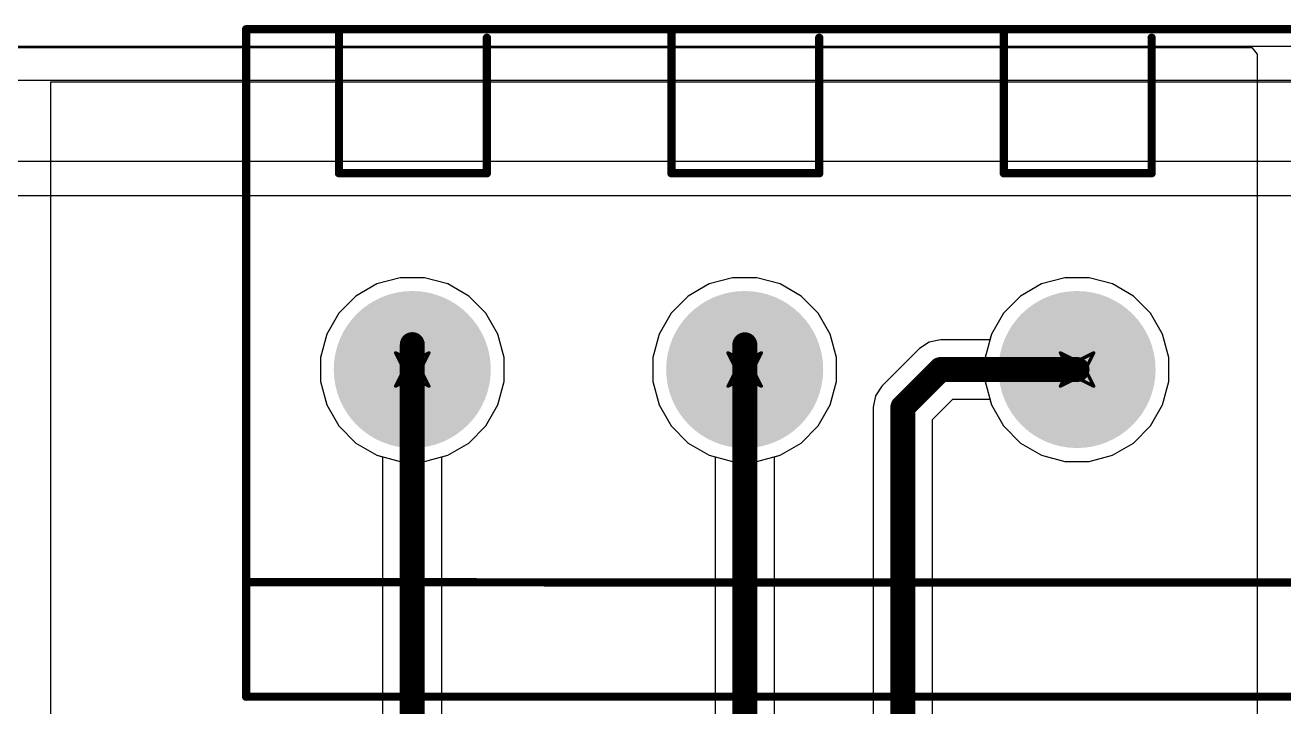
# Model space of a CAD drawing. Header units: inches. Extents: x -3 to 5259, y -3 to 5282.
# Drawn here: x 47.72 to 66.95, y 96.47 to 106.89 of the extents above; entities that cross this region are included whole.
import ezdxf

# ---------------------------------------------------------------- set-up
doc = ezdxf.new("R2010")
doc.units = ezdxf.units.IN
for name, color, linetype in [('Bottom Layer', 5, 'Continuous'), ('Bottom Solder', 6, 'Continuous'), ('Drill Drawing', 1, 'Continuous'), ('Layer 1', 16, 'Continuous'), ('Layer 2', 76, 'Continuous'), ('Multi-Layer', 9, 'Continuous'), ('Pad Holes', 156, 'Continuous'), ('Top Layer', 1, 'Continuous'), ('Top Overlay', 2, 'Continuous'), ('Top Solder', 216, 'Continuous')]:
    doc.layers.add(name, color=color, linetype=linetype)

# ---------------------------------------------------------------- blocks, each defined once
blk = doc.blocks.new('DB128V_5_08_5P_GN_S_182')
at = {"layer": 'Bottom Layer'}
h = blk.add_hatch(color=5, dxfattribs=at)
edge = h.paths.add_edge_path()
edge.add_arc((0, 0), 1.15, 0, 360)
h = blk.add_hatch(color=5, dxfattribs=at)
edge = h.paths.add_edge_path()
edge.add_arc((5.08, 0), 1.15, 0, 360)
h = blk.add_hatch(color=5, dxfattribs=at)
edge = h.paths.add_edge_path()
edge.add_arc((10.16, 0), 1.15, 0, 360)
at = {"layer": 'Bottom Solder'}
h = blk.add_hatch(color=6, dxfattribs=at)
edge = h.paths.add_edge_path()
edge.add_arc((0, 0), 1.2, 0, 360)
h = blk.add_hatch(color=6, dxfattribs=at)
edge = h.paths.add_edge_path()
edge.add_arc((5.08, 0), 1.2, 0, 360)
h = blk.add_hatch(color=6, dxfattribs=at)
edge = h.paths.add_edge_path()
edge.add_arc((10.16, 0), 1.2, 0, 360)
at = {"layer": 'Layer 1'}
h = blk.add_hatch(color=16, dxfattribs=at)
edge = h.paths.add_edge_path()
edge.add_arc((0, 0), 1.15, 0, 360)
h = blk.add_hatch(color=16, dxfattribs=at)
edge = h.paths.add_edge_path()
edge.add_arc((5.08, 0), 1.15, 0, 360)
h = blk.add_hatch(color=16, dxfattribs=at)
edge = h.paths.add_edge_path()
edge.add_arc((10.16, 0), 1.15, 0, 360)
at = {"layer": 'Layer 2'}
h = blk.add_hatch(color=76, dxfattribs=at)
edge = h.paths.add_edge_path()
edge.add_arc((0, 0), 1.15, 0, 360)
h = blk.add_hatch(color=76, dxfattribs=at)
edge = h.paths.add_edge_path()
edge.add_arc((5.08, 0), 1.15, 0, 360)
h = blk.add_hatch(color=76, dxfattribs=at)
edge = h.paths.add_edge_path()
edge.add_arc((10.16, 0), 1.15, 0, 360)
at = {"layer": 'Multi-Layer'}
h = blk.add_hatch(color=9, dxfattribs=at)
edge = h.paths.add_edge_path()
edge.add_arc((0, 0), 1.15, 0, 360)
h = blk.add_hatch(color=9, dxfattribs=at)
edge = h.paths.add_edge_path()
edge.add_arc((5.08, 0), 1.15, 0, 360)
h = blk.add_hatch(color=9, dxfattribs=at)
edge = h.paths.add_edge_path()
edge.add_arc((10.16, 0), 1.15, 0, 360)
at = {"layer": 'Pad Holes'}
h = blk.add_hatch(color=7, dxfattribs=at)
edge = h.paths.add_edge_path()
edge.add_arc((0, 0), 0.75, 0, 360)
h = blk.add_hatch(color=7, dxfattribs=at)
edge = h.paths.add_edge_path()
edge.add_arc((5.08, 0), 0.75, 0, 360)
h = blk.add_hatch(color=7, dxfattribs=at)
edge = h.paths.add_edge_path()
edge.add_arc((10.16, 0), 0.75, 0, 360)
at = {"layer": 'Top Layer'}
h = blk.add_hatch(color=1, dxfattribs=at)
edge = h.paths.add_edge_path()
edge.add_arc((0, 0), 1.15, 0, 360)
h = blk.add_hatch(color=1, dxfattribs=at)
edge = h.paths.add_edge_path()
edge.add_arc((5.08, 0), 1.15, 0, 360)
h = blk.add_hatch(color=1, dxfattribs=at)
edge = h.paths.add_edge_path()
edge.add_arc((10.16, 0), 1.15, 0, 360)
at = {"layer": 'Top Solder'}
h = blk.add_hatch(color=216, dxfattribs=at)
edge = h.paths.add_edge_path()
edge.add_arc((0, 0), 1.2, 0, 360)
h = blk.add_hatch(color=216, dxfattribs=at)
edge = h.paths.add_edge_path()
edge.add_arc((5.08, 0), 1.2, 0, 360)
h = blk.add_hatch(color=216, dxfattribs=at)
edge = h.paths.add_edge_path()
edge.add_arc((10.16, 0), 1.2, 0, 360)
at = {"layer": 'Top Overlay'}
for points in [[(12.7, 5, 0.127, 0.127, 0), (-12.7, 5, 0.127, 0.127, 0)], [(12.7, 5, 0.127, 0.127, 0), (12.7, -5.2, 0.127, 0.127, 0)], [(12.69, 3.251, 0.127, 0.127, 0), (-12.71, 3.26, 0.127, 0.127, 0)], [(1.12, -3, 0.127, 0.127, 0), (-1.14, -3, 0.127, 0.127, 0)], [(-1.14, -3, 0.127, 0.127, 0), (-1.14, -5.07, 0.127, 0.127, 0)], [(1.12, -3, 0.127, 0.127, 0), (1.12, -5.2, 0.127, 0.127, 0)], [(6.2, -3, 0.127, 0.127, 0), (3.94, -3, 0.127, 0.127, 0)], [(3.94, -5.07, 0.127, 0.127, 0), (3.94, -3, 0.127, 0.127, 0)], [(6.2, -5.2, 0.127, 0.127, 0), (6.2, -3, 0.127, 0.127, 0)], [(11.28, -3, 0.127, 0.127, 0), (9.02, -3, 0.127, 0.127, 0)], [(9.02, -3, 0.127, 0.127, 0), (9.02, -5.07, 0.127, 0.127, 0)], [(11.28, -3, 0.127, 0.127, 0), (11.28, -5.2, 0.127, 0.127, 0)], [(12.7, -5.2, 0.127, 0.127, 0), (-12.7, -5.2, 0.127, 0.127, 0)]]:
    blk.add_lwpolyline(points, format="xyseb", dxfattribs=at)
for points in [[(12.668, 5, 0.0635, 0.0635, 1), (12.732, 5, 0.0635, 0.0635, 1)], [(12.668, 5, 0.0635, 0.0635, 1), (12.732, 5, 0.0635, 0.0635, 1)], [(12.658, 3.251, 0.0635, 0.0635, 1), (12.722, 3.251, 0.0635, 0.0635, 1)], [(-1.172, -3, 0.0635, 0.0635, 1), (-1.108, -3, 0.0635, 0.0635, 1)], [(-1.172, -3, 0.0635, 0.0635, 1), (-1.108, -3, 0.0635, 0.0635, 1)], [(1.088, -3, 0.0635, 0.0635, 1), (1.152, -3, 0.0635, 0.0635, 1)], [(1.088, -3, 0.0635, 0.0635, 1), (1.152, -3, 0.0635, 0.0635, 1)], [(3.908, -3, 0.0635, 0.0635, 1), (3.972, -3, 0.0635, 0.0635, 1)], [(3.908, -3, 0.0635, 0.0635, 1), (3.972, -3, 0.0635, 0.0635, 1)], [(6.168, -3, 0.0635, 0.0635, 1), (6.232, -3, 0.0635, 0.0635, 1)], [(6.168, -3, 0.0635, 0.0635, 1), (6.232, -3, 0.0635, 0.0635, 1)], [(8.988, -3, 0.0635, 0.0635, 1), (9.052, -3, 0.0635, 0.0635, 1)], [(8.988, -3, 0.0635, 0.0635, 1), (9.052, -3, 0.0635, 0.0635, 1)], [(11.248, -3, 0.0635, 0.0635, 1), (11.312, -3, 0.0635, 0.0635, 1)], [(11.248, -3, 0.0635, 0.0635, 1), (11.312, -3, 0.0635, 0.0635, 1)], [(-1.172, -5.07, 0.0635, 0.0635, 1), (-1.108, -5.07, 0.0635, 0.0635, 1)], [(1.088, -5.2, 0.0635, 0.0635, 1), (1.152, -5.2, 0.0635, 0.0635, 1)], [(3.908, -5.07, 0.0635, 0.0635, 1), (3.972, -5.07, 0.0635, 0.0635, 1)], [(6.168, -5.2, 0.0635, 0.0635, 1), (6.232, -5.2, 0.0635, 0.0635, 1)], [(8.988, -5.07, 0.0635, 0.0635, 1), (9.052, -5.07, 0.0635, 0.0635, 1)], [(11.248, -5.2, 0.0635, 0.0635, 1), (11.312, -5.2, 0.0635, 0.0635, 1)], [(12.668, -5.2, 0.0635, 0.0635, 1), (12.732, -5.2, 0.0635, 0.0635, 1)], [(12.668, -5.2, 0.0635, 0.0635, 1), (12.732, -5.2, 0.0635, 0.0635, 1)]]:
    blk.add_lwpolyline(points, format="xyseb", close=True, dxfattribs=at)

msp = doc.modelspace()

# ---------------------------------------------------------------- linework, layer by layer
at = {"layer": 'Bottom Layer'}
for p, q in [((5.363, 106.045), (139.161, 106.045)), ((48.108, 79.324), (48.108, 106.02)), ((48.108, 106.02), (139.144, 106.02)), ((53.092, 102.93), (52.772, 102.745)), ((53.092, 102.93), (52.772, 102.745)), ((53.449, 103.026), (53.092, 102.93)), ((53.449, 103.026), (53.092, 102.93)), ((53.819, 103.026), (53.449, 103.026)), ((53.819, 103.026), (53.449, 103.026)), ((54.176, 102.93), (53.819, 103.026)), ((54.176, 102.93), (53.819, 103.026)), ((54.496, 102.745), (54.176, 102.93)), ((54.496, 102.745), (54.176, 102.93)), ((58.172, 102.93), (57.852, 102.745)), ((58.172, 102.93), (57.852, 102.745)), ((58.529, 103.026), (58.172, 102.93)), ((58.529, 103.026), (58.172, 102.93)), ((58.899, 103.026), (58.529, 103.026)), ((58.899, 103.026), (58.529, 103.026)), ((59.256, 102.93), (58.899, 103.026)), ((59.256, 102.93), (58.899, 103.026)), ((59.576, 102.745), (59.256, 102.93)), ((59.576, 102.745), (59.256, 102.93)), ((63.252, 102.93), (62.932, 102.745)), ((63.252, 102.93), (62.932, 102.745)), ((63.609, 103.026), (63.252, 102.93)), ((63.609, 103.026), (63.252, 102.93)), ((63.979, 103.026), (63.609, 103.026)), ((63.979, 103.026), (63.609, 103.026)), ((64.336, 102.93), (63.979, 103.026)), ((64.336, 102.93), (63.979, 103.026)), ((64.656, 102.745), (64.336, 102.93)), ((64.656, 102.745), (64.336, 102.93)), ((52.772, 102.745), (52.51, 102.484)), ((52.772, 102.745), (52.51, 102.484)), ((54.757, 102.484), (54.496, 102.745)), ((54.757, 102.484), (54.496, 102.745)), ((57.852, 102.745), (57.59, 102.484)), ((57.852, 102.745), (57.59, 102.484)), ((59.837, 102.484), (59.576, 102.745)), ((59.837, 102.484), (59.576, 102.745)), ((62.932, 102.745), (62.67, 102.484)), ((62.932, 102.745), (62.67, 102.484)), ((64.917, 102.484), (64.656, 102.745)), ((64.917, 102.484), (64.656, 102.745)), ((52.51, 102.484), (52.326, 102.163)), ((52.51, 102.484), (52.326, 102.163)), ((54.942, 102.163), (54.757, 102.484)), ((54.942, 102.163), (54.757, 102.484)), ((57.59, 102.484), (57.406, 102.163)), ((57.59, 102.484), (57.406, 102.163)), ((60.022, 102.163), (59.837, 102.484)), ((60.022, 102.163), (59.837, 102.484)), ((62.67, 102.484), (62.486, 102.163)), ((62.67, 102.484), (62.486, 102.163)), ((65.102, 102.163), (64.917, 102.484)), ((65.102, 102.163), (64.917, 102.484)), ((52.326, 102.163), (52.23, 101.806)), ((52.326, 102.163), (52.23, 101.806)), ((55.038, 101.806), (54.942, 102.163)), ((55.038, 101.806), (54.942, 102.163)), ((57.406, 102.163), (57.31, 101.806)), ((57.406, 102.163), (57.31, 101.806)), ((60.118, 101.806), (60.022, 102.163)), ((60.118, 101.806), (60.022, 102.163)), ((62.486, 102.163), (62.39, 101.806)), ((62.486, 102.163), (62.39, 101.806)), ((65.198, 101.806), (65.102, 102.163)), ((65.198, 101.806), (65.102, 102.163)), ((52.23, 101.806), (52.23, 101.437)), ((52.23, 101.806), (52.23, 101.437)), ((55.038, 101.437), (55.038, 101.806)), ((55.038, 101.437), (55.038, 101.806)), ((57.31, 101.806), (57.31, 101.437)), ((57.31, 101.806), (57.31, 101.437)), ((60.118, 101.437), (60.118, 101.806)), ((60.118, 101.437), (60.118, 101.806)), ((62.39, 101.806), (62.39, 101.437)), ((62.39, 101.806), (62.39, 101.437)), ((65.198, 101.437), (65.198, 101.806)), ((65.198, 101.437), (65.198, 101.806)), ((52.23, 101.437), (52.326, 101.08)), ((52.23, 101.437), (52.326, 101.08)), ((54.942, 101.08), (55.038, 101.437)), ((54.942, 101.08), (55.038, 101.437)), ((57.31, 101.437), (57.406, 101.08)), ((57.31, 101.437), (57.406, 101.08)), ((60.022, 101.08), (60.118, 101.437)), ((60.022, 101.08), (60.118, 101.437)), ((62.39, 101.437), (62.486, 101.08)), ((62.39, 101.437), (62.486, 101.08)), ((65.102, 101.08), (65.198, 101.437)), ((65.102, 101.08), (65.198, 101.437)), ((52.326, 101.08), (52.51, 100.759)), ((52.326, 101.08), (52.51, 100.759)), ((54.757, 100.759), (54.942, 101.08)), ((54.757, 100.759), (54.942, 101.08)), ((57.406, 101.08), (57.59, 100.759)), ((57.406, 101.08), (57.59, 100.759)), ((59.837, 100.759), (60.022, 101.08)), ((59.837, 100.759), (60.022, 101.08)), ((62.486, 101.08), (62.67, 100.759)), ((62.486, 101.08), (62.67, 100.759)), ((64.917, 100.759), (65.102, 101.08)), ((64.917, 100.759), (65.102, 101.08)), ((52.51, 100.759), (52.772, 100.498)), ((52.51, 100.759), (52.772, 100.498)), ((54.496, 100.498), (54.757, 100.759)), ((54.496, 100.498), (54.757, 100.759)), ((57.59, 100.759), (57.852, 100.498)), ((57.59, 100.759), (57.852, 100.498)), ((59.576, 100.498), (59.837, 100.759)), ((59.576, 100.498), (59.837, 100.759)), ((62.67, 100.759), (62.932, 100.498)), ((62.67, 100.759), (62.932, 100.498)), ((64.656, 100.498), (64.917, 100.759)), ((64.656, 100.498), (64.917, 100.759)), ((52.772, 100.498), (53.092, 100.313)), ((52.772, 100.498), (53.092, 100.313)), ((54.176, 100.313), (54.496, 100.498)), ((54.176, 100.313), (54.496, 100.498)), ((57.852, 100.498), (58.172, 100.313)), ((57.852, 100.498), (58.172, 100.313)), ((59.256, 100.313), (59.576, 100.498)), ((59.256, 100.313), (59.576, 100.498)), ((62.932, 100.498), (63.252, 100.313)), ((62.932, 100.498), (63.252, 100.313)), ((64.336, 100.313), (64.656, 100.498)), ((64.336, 100.313), (64.656, 100.498)), ((53.092, 100.313), (53.449, 100.218)), ((53.092, 100.313), (53.449, 100.218)), ((53.819, 100.218), (54.176, 100.313)), ((53.819, 100.218), (54.176, 100.313)), ((58.172, 100.313), (58.529, 100.218)), ((58.172, 100.313), (58.529, 100.218)), ((58.899, 100.218), (59.256, 100.313)), ((58.899, 100.218), (59.256, 100.313)), ((63.252, 100.313), (63.609, 100.218)), ((63.252, 100.313), (63.609, 100.218)), ((63.979, 100.218), (64.336, 100.313)), ((63.979, 100.218), (64.336, 100.313)), ((53.449, 100.218), (53.819, 100.218)), ((53.449, 100.218), (53.819, 100.218)), ((58.529, 100.218), (58.899, 100.218)), ((58.529, 100.218), (58.899, 100.218)), ((63.609, 100.218), (63.979, 100.218)), ((63.609, 100.218), (63.979, 100.218))]:
    msp.add_line(p, q, dxfattribs=at)
at = {"layer": 'Drill Drawing'}
for points in [[(53.38, 101.876, 0.0508, 0.0508, 0), (53.634, 101.749, 0.0508, 0.0508, 0)], [(53.38, 101.876, 0.0508, 0.0508, 0), (53.507, 101.622, 0.0508, 0.0508, 0)], [(53.634, 101.749, 0.0508, 0.0508, 0), (53.888, 101.876, 0.0508, 0.0508, 0)], [(53.761, 101.622, 0.0508, 0.0508, 0), (53.888, 101.876, 0.0508, 0.0508, 0)], [(58.46, 101.876, 0.0508, 0.0508, 0), (58.714, 101.749, 0.0508, 0.0508, 0)], [(58.46, 101.876, 0.0508, 0.0508, 0), (58.587, 101.622, 0.0508, 0.0508, 0)], [(58.714, 101.749, 0.0508, 0.0508, 0), (58.968, 101.876, 0.0508, 0.0508, 0)], [(58.841, 101.622, 0.0508, 0.0508, 0), (58.968, 101.876, 0.0508, 0.0508, 0)], [(63.54, 101.876, 0.0508, 0.0508, 0), (63.794, 101.749, 0.0508, 0.0508, 0)], [(63.54, 101.876, 0.0508, 0.0508, 0), (63.667, 101.622, 0.0508, 0.0508, 0)], [(63.794, 101.749, 0.0508, 0.0508, 0), (64.048, 101.876, 0.0508, 0.0508, 0)], [(63.921, 101.622, 0.0508, 0.0508, 0), (64.048, 101.876, 0.0508, 0.0508, 0)], [(53.38, 101.368, 0.0508, 0.0508, 0), (53.507, 101.622, 0.0508, 0.0508, 0)], [(53.761, 101.622, 0.0508, 0.0508, 0), (53.888, 101.368, 0.0508, 0.0508, 0)], [(58.46, 101.368, 0.0508, 0.0508, 0), (58.587, 101.622, 0.0508, 0.0508, 0)], [(58.841, 101.622, 0.0508, 0.0508, 0), (58.968, 101.368, 0.0508, 0.0508, 0)], [(63.54, 101.368, 0.0508, 0.0508, 0), (63.667, 101.622, 0.0508, 0.0508, 0)], [(63.921, 101.622, 0.0508, 0.0508, 0), (64.048, 101.368, 0.0508, 0.0508, 0)], [(53.38, 101.368, 0.0508, 0.0508, 0), (53.634, 101.495, 0.0508, 0.0508, 0)], [(53.634, 101.495, 0.0508, 0.0508, 0), (53.888, 101.368, 0.0508, 0.0508, 0)], [(58.46, 101.368, 0.0508, 0.0508, 0), (58.714, 101.495, 0.0508, 0.0508, 0)], [(58.714, 101.495, 0.0508, 0.0508, 0), (58.968, 101.368, 0.0508, 0.0508, 0)], [(63.54, 101.368, 0.0508, 0.0508, 0), (63.794, 101.495, 0.0508, 0.0508, 0)], [(63.794, 101.495, 0.0508, 0.0508, 0), (64.048, 101.368, 0.0508, 0.0508, 0)]]:
    msp.add_lwpolyline(points, format="xyseb", dxfattribs=at)
for points in [[(53.367, 101.876, 0.0254, 0.0254, 1), (53.393, 101.876, 0.0254, 0.0254, 1)], [(53.367, 101.876, 0.0254, 0.0254, 1), (53.393, 101.876, 0.0254, 0.0254, 1)], [(53.621, 101.749, 0.0254, 0.0254, 1), (53.647, 101.749, 0.0254, 0.0254, 1)], [(53.621, 101.749, 0.0254, 0.0254, 1), (53.647, 101.749, 0.0254, 0.0254, 1)], [(53.875, 101.876, 0.0254, 0.0254, 1), (53.901, 101.876, 0.0254, 0.0254, 1)], [(53.875, 101.876, 0.0254, 0.0254, 1), (53.901, 101.876, 0.0254, 0.0254, 1)], [(58.447, 101.876, 0.0254, 0.0254, 1), (58.473, 101.876, 0.0254, 0.0254, 1)], [(58.447, 101.876, 0.0254, 0.0254, 1), (58.473, 101.876, 0.0254, 0.0254, 1)], [(58.701, 101.749, 0.0254, 0.0254, 1), (58.727, 101.749, 0.0254, 0.0254, 1)], [(58.701, 101.749, 0.0254, 0.0254, 1), (58.727, 101.749, 0.0254, 0.0254, 1)], [(58.955, 101.876, 0.0254, 0.0254, 1), (58.981, 101.876, 0.0254, 0.0254, 1)], [(58.955, 101.876, 0.0254, 0.0254, 1), (58.981, 101.876, 0.0254, 0.0254, 1)], [(63.527, 101.876, 0.0254, 0.0254, 1), (63.553, 101.876, 0.0254, 0.0254, 1)], [(63.527, 101.876, 0.0254, 0.0254, 1), (63.553, 101.876, 0.0254, 0.0254, 1)], [(63.781, 101.749, 0.0254, 0.0254, 1), (63.807, 101.749, 0.0254, 0.0254, 1)], [(63.781, 101.749, 0.0254, 0.0254, 1), (63.807, 101.749, 0.0254, 0.0254, 1)], [(64.035, 101.876, 0.0254, 0.0254, 1), (64.061, 101.876, 0.0254, 0.0254, 1)], [(64.035, 101.876, 0.0254, 0.0254, 1), (64.061, 101.876, 0.0254, 0.0254, 1)], [(53.494, 101.622, 0.0254, 0.0254, 1), (53.52, 101.622, 0.0254, 0.0254, 1)], [(53.494, 101.622, 0.0254, 0.0254, 1), (53.52, 101.622, 0.0254, 0.0254, 1)], [(53.748, 101.622, 0.0254, 0.0254, 1), (53.774, 101.622, 0.0254, 0.0254, 1)], [(53.748, 101.622, 0.0254, 0.0254, 1), (53.774, 101.622, 0.0254, 0.0254, 1)], [(58.574, 101.622, 0.0254, 0.0254, 1), (58.6, 101.622, 0.0254, 0.0254, 1)], [(58.574, 101.622, 0.0254, 0.0254, 1), (58.6, 101.622, 0.0254, 0.0254, 1)], [(58.828, 101.622, 0.0254, 0.0254, 1), (58.854, 101.622, 0.0254, 0.0254, 1)], [(58.828, 101.622, 0.0254, 0.0254, 1), (58.854, 101.622, 0.0254, 0.0254, 1)], [(63.654, 101.622, 0.0254, 0.0254, 1), (63.68, 101.622, 0.0254, 0.0254, 1)], [(63.654, 101.622, 0.0254, 0.0254, 1), (63.68, 101.622, 0.0254, 0.0254, 1)], [(63.908, 101.622, 0.0254, 0.0254, 1), (63.934, 101.622, 0.0254, 0.0254, 1)], [(63.908, 101.622, 0.0254, 0.0254, 1), (63.934, 101.622, 0.0254, 0.0254, 1)], [(53.367, 101.368, 0.0254, 0.0254, 1), (53.393, 101.368, 0.0254, 0.0254, 1)], [(53.367, 101.368, 0.0254, 0.0254, 1), (53.393, 101.368, 0.0254, 0.0254, 1)], [(53.621, 101.495, 0.0254, 0.0254, 1), (53.647, 101.495, 0.0254, 0.0254, 1)], [(53.621, 101.495, 0.0254, 0.0254, 1), (53.647, 101.495, 0.0254, 0.0254, 1)], [(53.875, 101.368, 0.0254, 0.0254, 1), (53.901, 101.368, 0.0254, 0.0254, 1)], [(53.875, 101.368, 0.0254, 0.0254, 1), (53.901, 101.368, 0.0254, 0.0254, 1)], [(58.447, 101.368, 0.0254, 0.0254, 1), (58.473, 101.368, 0.0254, 0.0254, 1)], [(58.447, 101.368, 0.0254, 0.0254, 1), (58.473, 101.368, 0.0254, 0.0254, 1)], [(58.701, 101.495, 0.0254, 0.0254, 1), (58.727, 101.495, 0.0254, 0.0254, 1)], [(58.701, 101.495, 0.0254, 0.0254, 1), (58.727, 101.495, 0.0254, 0.0254, 1)], [(58.955, 101.368, 0.0254, 0.0254, 1), (58.981, 101.368, 0.0254, 0.0254, 1)], [(58.955, 101.368, 0.0254, 0.0254, 1), (58.981, 101.368, 0.0254, 0.0254, 1)], [(63.527, 101.368, 0.0254, 0.0254, 1), (63.553, 101.368, 0.0254, 0.0254, 1)], [(63.527, 101.368, 0.0254, 0.0254, 1), (63.553, 101.368, 0.0254, 0.0254, 1)], [(63.781, 101.495, 0.0254, 0.0254, 1), (63.807, 101.495, 0.0254, 0.0254, 1)], [(63.781, 101.495, 0.0254, 0.0254, 1), (63.807, 101.495, 0.0254, 0.0254, 1)], [(64.035, 101.368, 0.0254, 0.0254, 1), (64.061, 101.368, 0.0254, 0.0254, 1)], [(64.035, 101.368, 0.0254, 0.0254, 1), (64.061, 101.368, 0.0254, 0.0254, 1)]]:
    msp.add_lwpolyline(points, format="xyseb", close=True, dxfattribs=at)
at = {"layer": 'Layer 1'}
for p, q in [((72.257, 104.799), (6.511, 104.799)), ((7.029, 104.281), (72.257, 104.281)), ((53.092, 102.93), (52.772, 102.745)), ((53.449, 103.026), (53.092, 102.93)), ((53.819, 103.026), (53.449, 103.026)), ((54.176, 102.93), (53.819, 103.026)), ((54.496, 102.745), (54.176, 102.93)), ((58.172, 102.93), (57.852, 102.745)), ((58.529, 103.026), (58.172, 102.93)), ((58.899, 103.026), (58.529, 103.026)), ((59.256, 102.93), (58.899, 103.026)), ((59.576, 102.745), (59.256, 102.93)), ((63.252, 102.93), (62.932, 102.745)), ((63.609, 103.026), (63.252, 102.93)), ((63.979, 103.026), (63.609, 103.026)), ((64.336, 102.93), (63.979, 103.026)), ((64.656, 102.745), (64.336, 102.93)), ((52.772, 102.745), (52.51, 102.484)), ((54.757, 102.484), (54.496, 102.745)), ((57.852, 102.745), (57.59, 102.484)), ((59.837, 102.484), (59.576, 102.745)), ((62.932, 102.745), (62.67, 102.484)), ((64.917, 102.484), (64.656, 102.745)), ((52.51, 102.484), (52.326, 102.163)), ((54.942, 102.163), (54.757, 102.484)), ((57.59, 102.484), (57.406, 102.163)), ((60.022, 102.163), (59.837, 102.484)), ((62.67, 102.484), (62.486, 102.163)), ((65.102, 102.163), (64.917, 102.484)), ((52.326, 102.163), (52.23, 101.806)), ((55.038, 101.806), (54.942, 102.163)), ((57.406, 102.163), (57.31, 101.806)), ((60.118, 101.806), (60.022, 102.163)), ((62.486, 102.163), (62.39, 101.806)), ((65.198, 101.806), (65.102, 102.163)), ((52.23, 101.806), (52.23, 101.437)), ((55.038, 101.437), (55.038, 101.806)), ((57.31, 101.806), (57.31, 101.437)), ((60.118, 101.437), (60.118, 101.806)), ((62.39, 101.806), (62.39, 101.437)), ((65.198, 101.437), (65.198, 101.806)), ((52.23, 101.437), (52.326, 101.08)), ((54.942, 101.08), (55.038, 101.437)), ((57.31, 101.437), (57.406, 101.08)), ((60.022, 101.08), (60.118, 101.437)), ((62.39, 101.437), (62.486, 101.08)), ((65.102, 101.08), (65.198, 101.437)), ((52.326, 101.08), (52.51, 100.759)), ((54.757, 100.759), (54.942, 101.08)), ((57.406, 101.08), (57.59, 100.759)), ((59.837, 100.759), (60.022, 101.08)), ((62.486, 101.08), (62.67, 100.759)), ((64.917, 100.759), (65.102, 101.08)), ((52.51, 100.759), (52.772, 100.498)), ((54.496, 100.498), (54.757, 100.759)), ((57.59, 100.759), (57.852, 100.498)), ((59.576, 100.498), (59.837, 100.759)), ((62.67, 100.759), (62.932, 100.498)), ((64.656, 100.498), (64.917, 100.759)), ((52.772, 100.498), (53.092, 100.313)), ((54.176, 100.313), (54.496, 100.498)), ((57.852, 100.498), (58.172, 100.313)), ((59.256, 100.313), (59.576, 100.498)), ((62.932, 100.498), (63.252, 100.313)), ((64.336, 100.313), (64.656, 100.498)), ((53.092, 100.313), (53.449, 100.218)), ((53.819, 100.218), (54.176, 100.313)), ((58.172, 100.313), (58.529, 100.218)), ((58.899, 100.218), (59.256, 100.313)), ((63.252, 100.313), (63.609, 100.218)), ((63.979, 100.218), (64.336, 100.313)), ((53.449, 100.218), (53.819, 100.218)), ((58.529, 100.218), (58.899, 100.218)), ((63.609, 100.218), (63.979, 100.218))]:
    msp.add_line(p, q, dxfattribs=at)
at = {"layer": 'Layer 2'}
for p, q in [((-2.158, 106.564), (118.244, 106.564)), ((53.092, 102.93), (52.772, 102.745)), ((53.449, 103.026), (53.092, 102.93)), ((53.819, 103.026), (53.449, 103.026)), ((54.176, 102.93), (53.819, 103.026)), ((54.496, 102.745), (54.176, 102.93)), ((58.172, 102.93), (57.852, 102.745)), ((58.529, 103.026), (58.172, 102.93)), ((58.899, 103.026), (58.529, 103.026)), ((59.256, 102.93), (58.899, 103.026)), ((59.576, 102.745), (59.256, 102.93)), ((63.252, 102.93), (62.932, 102.745)), ((63.609, 103.026), (63.252, 102.93)), ((63.979, 103.026), (63.609, 103.026)), ((64.336, 102.93), (63.979, 103.026)), ((64.656, 102.745), (64.336, 102.93)), ((52.772, 102.745), (52.51, 102.484)), ((54.757, 102.484), (54.496, 102.745)), ((57.852, 102.745), (57.59, 102.484)), ((59.837, 102.484), (59.576, 102.745)), ((62.932, 102.745), (62.67, 102.484)), ((64.917, 102.484), (64.656, 102.745)), ((52.51, 102.484), (52.326, 102.163)), ((54.942, 102.163), (54.757, 102.484)), ((57.59, 102.484), (57.406, 102.163)), ((60.022, 102.163), (59.837, 102.484)), ((62.67, 102.484), (62.486, 102.163)), ((65.102, 102.163), (64.917, 102.484)), ((52.326, 102.163), (52.23, 101.806)), ((55.038, 101.806), (54.942, 102.163)), ((57.406, 102.163), (57.31, 101.806)), ((60.118, 101.806), (60.022, 102.163)), ((62.486, 102.163), (62.39, 101.806)), ((65.198, 101.806), (65.102, 102.163)), ((52.23, 101.806), (52.23, 101.437)), ((55.038, 101.437), (55.038, 101.806)), ((57.31, 101.806), (57.31, 101.437)), ((60.118, 101.437), (60.118, 101.806)), ((62.39, 101.806), (62.39, 101.437)), ((65.198, 101.437), (65.198, 101.806)), ((52.23, 101.437), (52.326, 101.08)), ((54.942, 101.08), (55.038, 101.437)), ((57.31, 101.437), (57.406, 101.08)), ((60.022, 101.08), (60.118, 101.437)), ((62.39, 101.437), (62.486, 101.08)), ((65.102, 101.08), (65.198, 101.437)), ((52.326, 101.08), (52.51, 100.759)), ((54.757, 100.759), (54.942, 101.08)), ((57.406, 101.08), (57.59, 100.759)), ((59.837, 100.759), (60.022, 101.08)), ((62.486, 101.08), (62.67, 100.759)), ((64.917, 100.759), (65.102, 101.08)), ((52.51, 100.759), (52.772, 100.498)), ((54.496, 100.498), (54.757, 100.759)), ((57.59, 100.759), (57.852, 100.498)), ((59.576, 100.498), (59.837, 100.759)), ((62.67, 100.759), (62.932, 100.498)), ((64.656, 100.498), (64.917, 100.759)), ((52.772, 100.498), (53.092, 100.313)), ((54.176, 100.313), (54.496, 100.498)), ((57.852, 100.498), (58.172, 100.313)), ((59.256, 100.313), (59.576, 100.498)), ((62.932, 100.498), (63.252, 100.313)), ((64.336, 100.313), (64.656, 100.498)), ((53.092, 100.313), (53.449, 100.218)), ((53.819, 100.218), (54.176, 100.313)), ((58.172, 100.313), (58.529, 100.218)), ((58.899, 100.218), (59.256, 100.313)), ((63.252, 100.313), (63.609, 100.218)), ((63.979, 100.218), (64.336, 100.313)), ((53.449, 100.218), (53.819, 100.218)), ((58.529, 100.218), (58.899, 100.218)), ((63.609, 100.218), (63.979, 100.218))]:
    msp.add_line(p, q, dxfattribs=at)
at = {"layer": 'Top Layer'}
for p, q in [((4.983, 106.542), (66.465, 106.542)), ((66.465, 106.542), (66.544, 106.44)), ((66.544, 106.44), (66.544, 96.499)), ((53.092, 102.93), (52.772, 102.745)), ((53.449, 103.026), (53.092, 102.93)), ((53.819, 103.026), (53.449, 103.026)), ((54.176, 102.93), (53.819, 103.026)), ((54.496, 102.745), (54.176, 102.93)), ((58.172, 102.93), (57.852, 102.745)), ((58.529, 103.026), (58.172, 102.93)), ((58.899, 103.026), (58.529, 103.026)), ((59.256, 102.93), (58.899, 103.026)), ((59.576, 102.745), (59.256, 102.93)), ((63.252, 102.93), (62.932, 102.745)), ((63.609, 103.026), (63.252, 102.93)), ((63.979, 103.026), (63.609, 103.026)), ((64.336, 102.93), (63.979, 103.026)), ((64.656, 102.745), (64.336, 102.93)), ((52.772, 102.745), (52.51, 102.484)), ((54.757, 102.484), (54.496, 102.745)), ((57.852, 102.745), (57.59, 102.484)), ((59.837, 102.484), (59.576, 102.745)), ((62.932, 102.745), (62.67, 102.484)), ((64.917, 102.484), (64.656, 102.745)), ((52.51, 102.484), (52.326, 102.163)), ((54.942, 102.163), (54.757, 102.484)), ((57.59, 102.484), (57.406, 102.163)), ((60.022, 102.163), (59.837, 102.484)), ((62.67, 102.484), (62.486, 102.163)), ((65.102, 102.163), (64.917, 102.484)), ((52.326, 102.163), (52.23, 101.806)), ((55.038, 101.806), (54.942, 102.163)), ((57.406, 102.163), (57.31, 101.806)), ((60.118, 101.806), (60.022, 102.163)), ((62.486, 102.163), (62.462, 102.075)), ((65.198, 101.806), (65.102, 102.163)), ((61.533, 102.04), (61.386, 101.942)), ((61.706, 102.075), (61.533, 102.04)), ((62.462, 102.075), (61.706, 102.075)), ((61.706, 102.075), (61.706, 102.075)), ((52.23, 101.806), (52.23, 101.437)), ((55.038, 101.437), (55.038, 101.806)), ((57.31, 101.806), (57.31, 101.437)), ((60.118, 101.437), (60.118, 101.806)), ((61.386, 101.942), (60.812, 101.369)), ((61.386, 101.942), (61.386, 101.942)), ((65.198, 101.437), (65.198, 101.806)), ((52.23, 101.437), (52.326, 101.08)), ((54.942, 101.08), (55.038, 101.437)), ((57.31, 101.437), (57.406, 101.08)), ((60.022, 101.08), (60.118, 101.437)), ((65.102, 101.08), (65.198, 101.437)), ((60.714, 101.222), (60.68, 101.048)), ((60.812, 101.369), (60.714, 101.222)), ((52.326, 101.08), (52.51, 100.759)), ((54.757, 100.759), (54.942, 101.08)), ((57.406, 101.08), (57.59, 100.759)), ((59.837, 100.759), (60.022, 101.08)), ((60.68, 101.048), (60.68, 91.505)), ((61.586, 100.86), (61.894, 101.168)), ((61.894, 101.168), (62.462, 101.168)), ((62.462, 101.168), (62.486, 101.08)), ((62.486, 101.08), (62.67, 100.759)), ((64.917, 100.759), (65.102, 101.08)), ((61.586, 91.505), (61.586, 100.86)), ((52.51, 100.759), (52.772, 100.498)), ((54.496, 100.498), (54.757, 100.759)), ((57.59, 100.759), (57.852, 100.498)), ((59.576, 100.498), (59.837, 100.759)), ((62.67, 100.759), (62.932, 100.498)), ((64.656, 100.498), (64.917, 100.759)), ((52.772, 100.498), (53.092, 100.313)), ((54.176, 100.313), (54.496, 100.498)), ((57.852, 100.498), (58.172, 100.313)), ((59.256, 100.313), (59.576, 100.498)), ((62.932, 100.498), (63.252, 100.313)), ((64.336, 100.313), (64.656, 100.498)), ((53.092, 100.313), (53.181, 100.289)), ((53.181, 100.289), (53.181, 89.712)), ((54.087, 100.289), (54.176, 100.313)), ((54.087, 89.712), (54.087, 100.289)), ((58.172, 100.313), (58.263, 100.289)), ((58.263, 100.289), (58.263, 92.583)), ((59.17, 100.29), (59.256, 100.313)), ((59.17, 92.395), (59.17, 100.29)), ((63.252, 100.313), (63.609, 100.218)), ((63.979, 100.218), (64.336, 100.313)), ((63.609, 100.218), (63.979, 100.218)), ((66.544, 96.499), (66.544, 91.373))]:
    msp.add_line(p, q, dxfattribs=at)
for points in [[(53.634, 88.758, 0.381, 0.381, 0), (53.634, 102.003, 0.381, 0.381, 0)], [(58.716, 92.395, 0.381, 0.381, 0), (58.716, 102, 0.381, 0.381, 0)], [(61.133, 101.048, 0.381, 0.381, 0), (61.706, 101.622, 0.381, 0.381, 0)], [(61.706, 101.622, 0.381, 0.381, 0), (63.794, 101.622, 0.381, 0.381, 0)], [(61.133, 90.801, 0.381, 0.381, 0), (61.133, 101.048, 0.381, 0.381, 0)]]:
    msp.add_lwpolyline(points, format="xyseb", dxfattribs=at)
for points in [[(53.539, 102.003, 0.191, 0.191, 1), (53.729, 102.003, 0.191, 0.191, 1)], [(58.621, 102, 0.191, 0.191, 1), (58.812, 102, 0.191, 0.191, 1)], [(61.611, 101.622, 0.191, 0.191, 1), (61.801, 101.622, 0.191, 0.191, 1)], [(61.611, 101.622, 0.191, 0.191, 1), (61.801, 101.622, 0.191, 0.191, 1)], [(63.699, 101.622, 0.191, 0.191, 1), (63.889, 101.622, 0.191, 0.191, 1)], [(61.037, 101.048, 0.191, 0.191, 1), (61.228, 101.048, 0.191, 0.191, 1)], [(61.037, 101.048, 0.191, 0.191, 1), (61.228, 101.048, 0.191, 0.191, 1)]]:
    msp.add_lwpolyline(points, format="xyseb", close=True, dxfattribs=at)

# ---------------------------------------------------------------- block references
at = {"rotation": 180}
msp.add_blockref('DB128V_5_08_5P_GN_S_182', (63.794, 101.622), dxfattribs=at)

doc.saveas('drawing.dxf')
